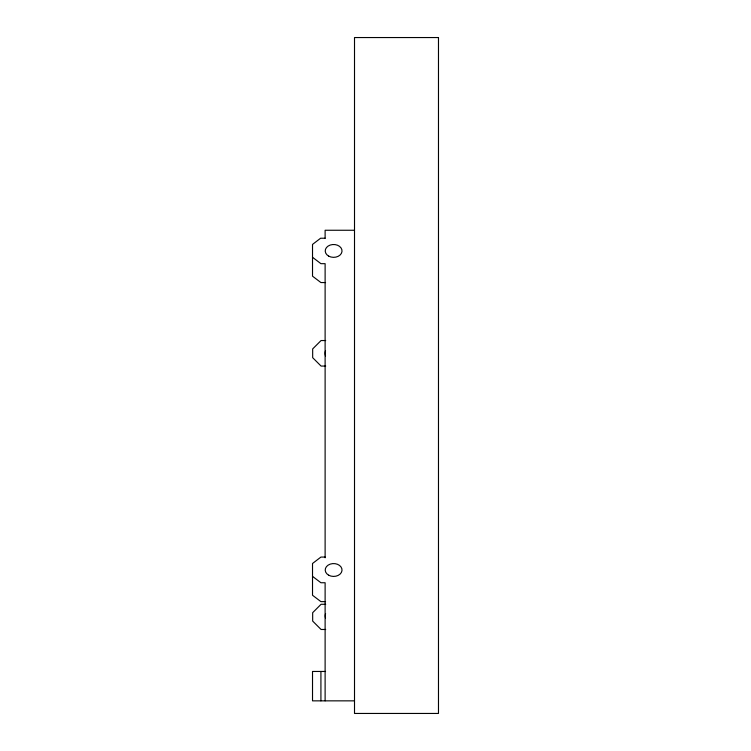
<?xml version="1.0" encoding="UTF-8"?>
<svg xmlns="http://www.w3.org/2000/svg" width="751" height="751" viewBox="0 0 751 751"><rect width="100%" height="100%" fill="white"/><g stroke="black" fill="none" stroke-linecap="round" stroke-linejoin="round"><path stroke-width="1.13" d="M354.51 230.257L325.117 230.257L325.117 238.274M325.117 238.227L320.611 238.227L312.519 244.422L312.519 276.18L320.921 282.554L325.568 282.554M325.699 340.532L321.071 340.532L312.669 348.924L312.669 357.673L321.071 366.066L325.699 366.066M325.117 557.064L320.921 557.064L312.519 563.494L312.519 595.252L320.921 601.626L325.568 601.626M325.699 604.283L321.071 604.283L312.669 612.685L312.669 621.077L321.071 629.479L325.699 629.479M325.568 671.46L312.519 671.46L312.519 700.852L354.51 700.852M312.519 257.283L320.921 263.667L325.117 263.667L325.117 557.786M312.519 576.355L320.921 582.738L325.117 582.738L325.117 700.852M320.921 671.46L320.921 700.852M325.53 355.899A8.402 8.402 0 0 1 325.53 350.708M325.512 617.942A8.402 8.402 0 0 1 325.587 613.595M438.481 37.55L354.51 37.55L354.51 713.45L438.481 713.45L438.481 37.55M328.694 575.21A8.402 6.43 0 0 0 341.977 570.676A8.402 6.43 0 0 0 330.215 564.123A8.402 6.43 0 0 0 328.694 575.21M328.694 256.129A8.402 6.43 0 0 0 341.977 251.604A8.402 6.43 0 0 0 330.215 245.051A8.402 6.43 0 0 0 328.694 256.129"/></g></svg>
